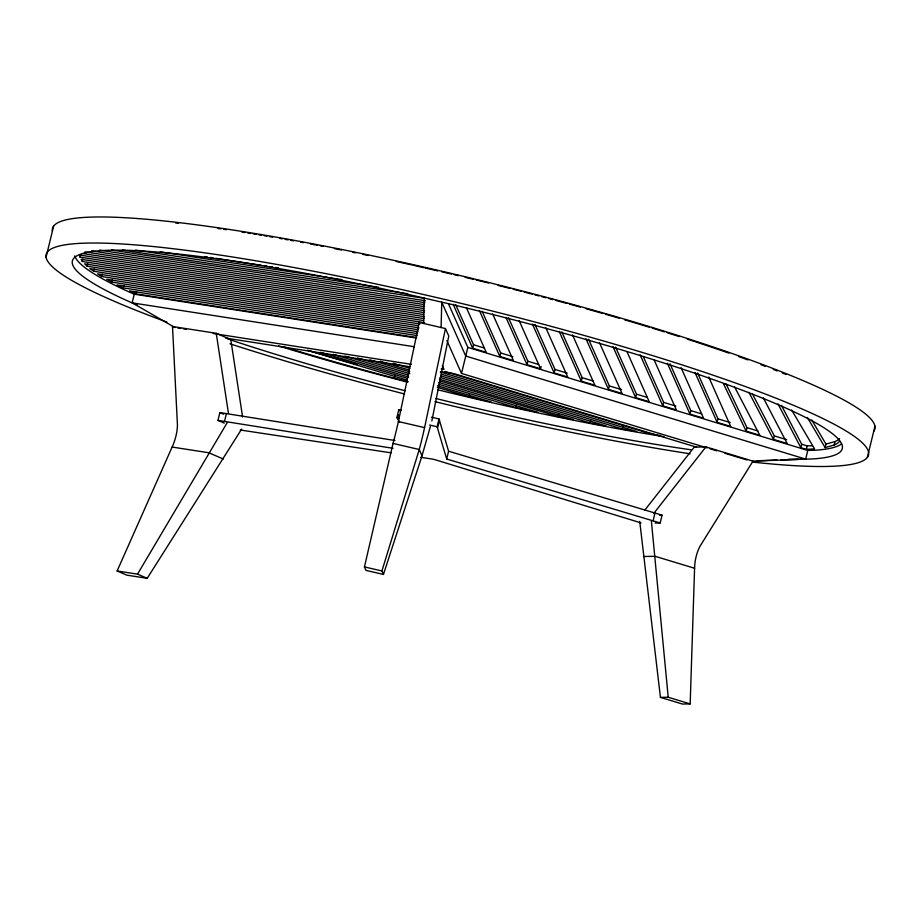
<?xml version="1.0" encoding="UTF-8"?>
<svg xmlns="http://www.w3.org/2000/svg" width="921" height="921" viewBox="0 0 921 921"><rect width="100%" height="100%" fill="white"/><g stroke="black" fill="none" stroke-linecap="round" stroke-linejoin="round"><path stroke-width="1.38" d="M423.614 323.478L424.293 298.105L408.141 294.386A396.203 47.593 13.7 0 0 128.41 301.271L132.129 302.859L414.266 346.733M441.09 327.531L441.769 302.157L424.293 298.105M639.727 521.39L660.438 697.381L682.392 704.035L690.174 703.909L694.584 568.257A47.075 42.458 89.1 0 1 696.529 555.121L697.082 553.302A47.075 42.458 89.1 0 1 699.925 546.372L752.964 461.168L705.923 446.904L694.25 447.099L644.596 510.395M431.845 420.978L448.769 336.004L445.453 328.544L419.251 322.465L398.379 421.542A47.075 4.317 -76.9 0 1 396.686 428.967L396.237 430.832A47.075 4.317 -76.9 0 1 393.037 443.427L364.44 566.91L365.994 570.387L383.458 574.451L422.025 455.768L430.429 426.377M383.458 574.451L381.916 570.962L419.251 449.506A47.075 4.317 -76.9 0 0 422.451 436.911L422.889 435.057A47.075 4.317 -76.9 0 0 424.581 427.62L445.453 328.544M46.05 257.258L53.648 226.025M424.546 310.665L80 257.097L80.564 254.783M423.637 314.533L82.28 261.46L82.844 259.146M424.097 318.62L87.173 266.227L87.748 263.913M424.604 322.707L93.677 271.246L94.241 268.932M418.019 325.689L101.609 276.496L102.173 274.182M418.491 329.776L111.786 282.091L112.35 279.765M417.547 333.644L123.333 287.893L123.898 285.579M132.129 302.859L134.247 294.179L130.529 292.59A396.203 47.593 13.7 0 1 74.728 255.9M416.695 337.512L136.032 293.88L136.596 291.554M224.264 423.107L217.966 420.39L219.866 412.573L394.948 440.503M217.966 420.39L224.517 421.415L226.428 413.598M394.292 378.14L394.856 375.814M399.53 422.175L396.928 417.455L398.828 409.638L401.36 410.225M397.423 418.583L398.379 414.669M439.018 418.963L448.596 451.209L662.061 515.161L660.161 522.978L446.697 459.026L437.107 426.78L439.018 418.963L431.442 417.213M437.602 427.897L439.513 420.08M707.109 447.894L461.502 373.442L467.856 347.39L448.435 303.723M466.371 307.637L486.253 352.34L472.669 348.219L473.521 344.753L455.711 304.701M446.697 459.026L448.596 451.209M437.44 385.749L490.997 401.878L468.939 396.801L469.503 394.476M492.677 313.934L513.411 360.572L499.838 356.462L500.679 352.985L482.109 311.229M438.707 382.422L537.783 412.263L515.806 407.496L516.37 405.182M541.145 366.489L540.581 368.803L526.996 364.693L527.848 361.216L508.576 317.895M545.808 327.738L567.739 377.046L554.154 372.924L555.006 369.448L534.997 324.445M439.398 379.187L573.507 419.654L558.045 416.511L558.621 414.197M572.517 334.933L594.908 385.277L581.324 381.156L582.164 377.679L561.798 331.882M441.332 375.998L606.271 425.997L590.119 422.958L590.683 420.644M599.467 342.681L622.066 393.509L608.482 389.387L609.334 385.922L588.565 339.216M440.296 371.957L636.664 431.477L622.435 429.025L622.999 426.711M627.109 352.006L649.224 401.74L635.651 397.619L636.492 394.153L615.55 347.056M654.301 360.295L676.394 409.972L662.809 405.862L663.661 402.385L643.272 356.554M653.104 520.837L655.004 513.02M681.068 367.652L703.552 418.203L689.967 414.093L690.819 410.616L669.981 363.749M708.744 377.034L730.71 426.446L717.137 422.325L717.977 418.848L697.554 372.901M734.59 386.912L759.813 435.265L746.137 431.12L746.977 427.643L726.139 384.057M763.336 397.884L787.179 443.554L773.49 439.409L774.342 435.932L752.411 393.9M791.657 410.052L814.567 448.872L806.37 449.367L800.856 447.698L801.696 444.221L781.434 405.378M806.37 449.367L807.21 445.902L812.207 445.776M752.422 461.145L805.668 459.107L807.786 450.427L814.797 450.254A396.203 47.593 13.7 0 0 841.61 443.841M839.503 441.286A391.69 47.052 13.7 0 1 834.184 445.027L825.124 447.594L825.976 444.118L811.746 420.022M834.184 445.027L835.036 441.562A391.69 47.052 13.7 0 0 839.618 438.638M867.352 457.438L874.95 426.216M241.682 429.048L147.21 578.319L126.81 575.141L117.117 570.962L172.123 447.053A47.075 38.141 -66.7 0 0 176.325 434.424L176.682 432.571A47.075 38.141 -66.7 0 0 177.454 425.157L172.515 326.506L216.239 333.298L230.78 339.573L242.603 416.994M117.117 570.962L137.517 574.14L227.142 422.774M653.599 513.596L705.923 446.904M825.976 444.118L835.036 441.562M757.258 460.788L776.875 460.04M781.077 459.878L812.69 458.934A396.203 47.593 13.7 0 0 448.331 303.642L441.758 302.134L465.738 356.07L805.668 459.107M798.093 459.291L795.226 459.36A396.203 47.593 13.7 0 1 788.583 459.257M659.54 515.207L662.061 515.161M655.107 523.059L660.161 522.978M643.468 556.491L655.13 556.307L694.584 568.257M660.438 697.381L668.22 697.255L690.174 703.909M391.091 452.833L240.254 430.003M420.793 457.323L433.526 459.245L641.097 522.921M204.508 256.579L207.34 257.017M210.184 257.454L213.027 257.88M215.871 258.317L261.334 265.283M264.177 265.72L267.021 266.157M269.865 266.595L272.708 267.032M275.552 267.458L278.395 267.896M160.231 251.824L341.944 279.65M135.686 250.086L378.404 287.26M122.608 250.098L407.773 293.776M111.625 250.075L424.351 298.335M658.055 435.138L660.484 435.518M99.503 250.098L425.433 300.776M91.513 250.869L424.972 302.71M84.939 251.847L424.5 304.644M82.982 253.551L424.04 306.578M423.568 308.512L79.678 255.036L80 257.097M424.097 312.599L81.14 259.273L82.28 261.46M424.593 316.686L84.617 263.832L87.173 266.227M423.637 320.554L89.809 268.644L93.677 271.246M419.884 323.973L97.545 273.859L101.609 276.496M418.963 327.841L106.698 279.293L111.786 282.091M418.042 331.71L117.082 284.911L123.333 287.893M417.178 335.589L129.596 290.875L136.032 293.88M134.247 294.179L416.361 338.042M177.776 327.991L180.608 328.429M183.44 328.866L186.272 329.304M213.177 333.494L411.457 364.325M441.205 368.953L444.037 369.39L442.287 365.453M225.703 338.111L409.822 366.742M440.986 371.589L453.731 373.569L696.587 447.18M227.959 339.135L230.78 339.573M172.123 447.053L208.791 452.752L223.331 459.026M224.517 421.415L393.048 448.32M656.846 434.931L650.813 433.906L444.751 371.439M413.034 265.202L423.764 267.677M425.111 267.988L437.832 270.912M441.919 271.856L451.451 274.055M396.928 417.455L399.449 418.042M429.543 425.03L437.107 426.78M398.379 421.542L424.581 427.62M393.037 443.427L419.251 449.506L422.025 455.768M364.44 566.91L381.916 570.962M408.222 381.72L389.606 376.931A391.69 47.052 13.7 0 1 283.944 346.906M320.358 352.317L407.024 378.266M437.291 387.327L468.939 396.801M307.948 350.452L406.944 380.074M380.223 361.308L409.12 370.035M369.897 359.858L409.73 371.854M439.939 380.949L558.045 416.511M357.521 357.981L409.81 373.73M344.995 356.059L408.36 375.146M438.672 384.264L515.806 407.496M333.091 354.332L408.613 377.069M473.521 344.753L484.388 348.046M500.679 352.985L512.905 356.692M527.848 361.216L538.704 364.509M555.006 369.448L567.232 373.155M582.164 377.679L593.032 380.972M609.334 385.922L621.548 389.618M636.492 394.153L647.359 397.446M663.661 402.385L675.876 406.092M690.819 410.616L701.687 413.909M717.977 418.848L730.203 422.555M746.977 427.643L757.925 430.959M774.342 435.932L786.649 439.662M801.696 444.221L807.21 445.902M467.856 347.39L807.786 450.427M709.861 448.723L716.722 450.795M724.954 453.293L746.908 459.947M441.286 374.122L622.435 429.025M393.244 363.288L409.764 368.296M440.054 377.472L590.119 422.958M137.16 304.978L132.313 302.894L174.932 327.542L172.515 326.506M219.866 412.573L223.642 414.208M137.517 574.14L147.21 578.319M807.349 417.466L825.124 447.594M777.969 403.847L800.856 447.698M748.911 392.288L773.49 439.409M723.457 383.689L746.137 431.12M694.952 372.441L717.137 422.325M667.391 363.311L689.967 414.093M640.095 354.781L662.809 405.862M612.96 346.607L635.651 397.619M585.986 338.801L608.482 389.387M559.208 331.433L581.324 381.156M532.43 324.065L554.154 372.924M519.202 320.738L540.581 368.803M505.974 317.434L526.996 364.693M479.519 310.78L499.838 356.462M453.144 304.298L472.669 348.219M446.915 340.643L461.502 373.442M398.828 409.638L399.334 410.766M216.239 333.298L228.489 413.541M651.389 521.194L668.22 697.255M166.874 322.085A423.257 50.851 13.7 0 1 164.606 247.737A423.257 50.851 13.7 0 1 744.974 386.417A423.257 50.851 13.7 0 1 752.791 462.089M690.082 453.777A423.257 50.851 13.7 0 1 434.965 401.637M404.538 393.969A423.257 50.851 13.7 0 1 229.951 343.786M690.888 449.77A396.203 47.593 13.7 0 1 435.725 398.471M405.286 390.792A396.203 47.593 13.7 0 1 230.1 339.757M52.405 231.206A423.257 50.851 13.7 0 1 475.604 279.282A423.257 50.851 13.7 0 1 873.707 431.385M175.623 222.997A418.744 50.31 13.7 0 1 178.501 223.319M218.173 228.489A418.744 50.31 13.7 0 1 220.902 228.892M223.653 229.294A418.744 50.31 13.7 0 1 226.405 229.697M241.901 232.069A418.744 50.31 13.7 0 1 244.767 232.529M247.657 232.99A418.744 50.31 13.7 0 1 250.547 233.45M253.344 233.911A418.744 50.31 13.7 0 1 256.05 234.348M258.778 234.797A418.744 50.31 13.7 0 1 261.506 235.258M264.258 235.718A418.744 50.31 13.7 0 1 267.021 236.179M269.784 236.662A418.744 50.31 13.7 0 1 272.57 237.134M279.581 238.355A418.744 50.31 13.7 0 1 282.402 238.85M285.234 239.356A418.744 50.31 13.7 0 1 288.077 239.863M290.875 240.369A418.744 50.31 13.7 0 1 293.626 240.865M300.568 242.131A418.744 50.31 13.7 0 1 303.366 242.649M310.4 243.961A418.744 50.31 13.7 0 1 317.48 245.308M320.324 245.849A418.744 50.31 13.7 0 1 323.179 246.402M334.461 248.612A418.744 50.31 13.7 0 1 341.449 249.994M352.72 252.273A418.744 50.31 13.7 0 1 355.552 252.849M362.655 254.323A418.744 50.31 13.7 0 1 368.354 255.508M396.237 261.472A418.744 50.31 13.7 0 1 411.699 264.891M454.168 274.688A418.744 50.31 13.7 0 1 458.29 275.667M465.163 277.302A418.744 50.31 13.7 0 1 473.417 279.305M476.169 279.972A418.744 50.31 13.7 0 1 488.533 283.012M498.123 285.406A418.744 50.31 13.7 0 1 510.43 288.515M513.17 289.217A418.744 50.31 13.7 0 1 521.355 291.312M524.072 292.026A418.744 50.31 13.7 0 1 532.223 294.144M534.928 294.858A418.744 50.31 13.7 0 1 538.981 295.917M541.767 296.654A418.744 50.31 13.7 0 1 545.946 297.771M548.72 298.508A418.744 50.31 13.7 0 1 552.888 299.624M555.662 300.373A418.744 50.31 13.7 0 1 566.703 303.366M569.454 304.114A418.744 50.31 13.7 0 1 580.38 307.142M585.986 308.708A418.744 50.31 13.7 0 1 602.702 313.439M605.454 314.222A418.744 50.31 13.7 0 1 619.142 318.194M624.691 319.829A418.744 50.31 13.7 0 1 649.489 327.266M652.183 328.083A418.744 50.31 13.7 0 1 658.895 330.155M660.276 330.581A418.744 50.31 13.7 0 1 664.409 331.871M667.149 332.723A418.744 50.31 13.7 0 1 679.33 336.579M687.308 339.147A418.744 50.31 13.7 0 1 693.858 341.277M695.159 341.703A418.744 50.31 13.7 0 1 728.879 353.111M738.573 356.531A418.744 50.31 13.7 0 1 748.013 359.927M761.08 364.762A418.744 50.31 13.7 0 1 765.201 366.328M773.249 369.425A418.744 50.31 13.7 0 1 777.174 370.956M782.286 372.982A418.744 50.31 13.7 0 1 786.039 374.49M664.006 436.669A396.203 47.593 13.7 0 1 437.843 389.79M407.404 382.111A396.203 47.593 13.7 0 1 278.672 345.928M357.198 364.474A391.69 47.052 13.7 0 1 353.1 363.346M351.73 362.966A391.69 47.052 13.7 0 1 307.43 350.256"/></g></svg>
